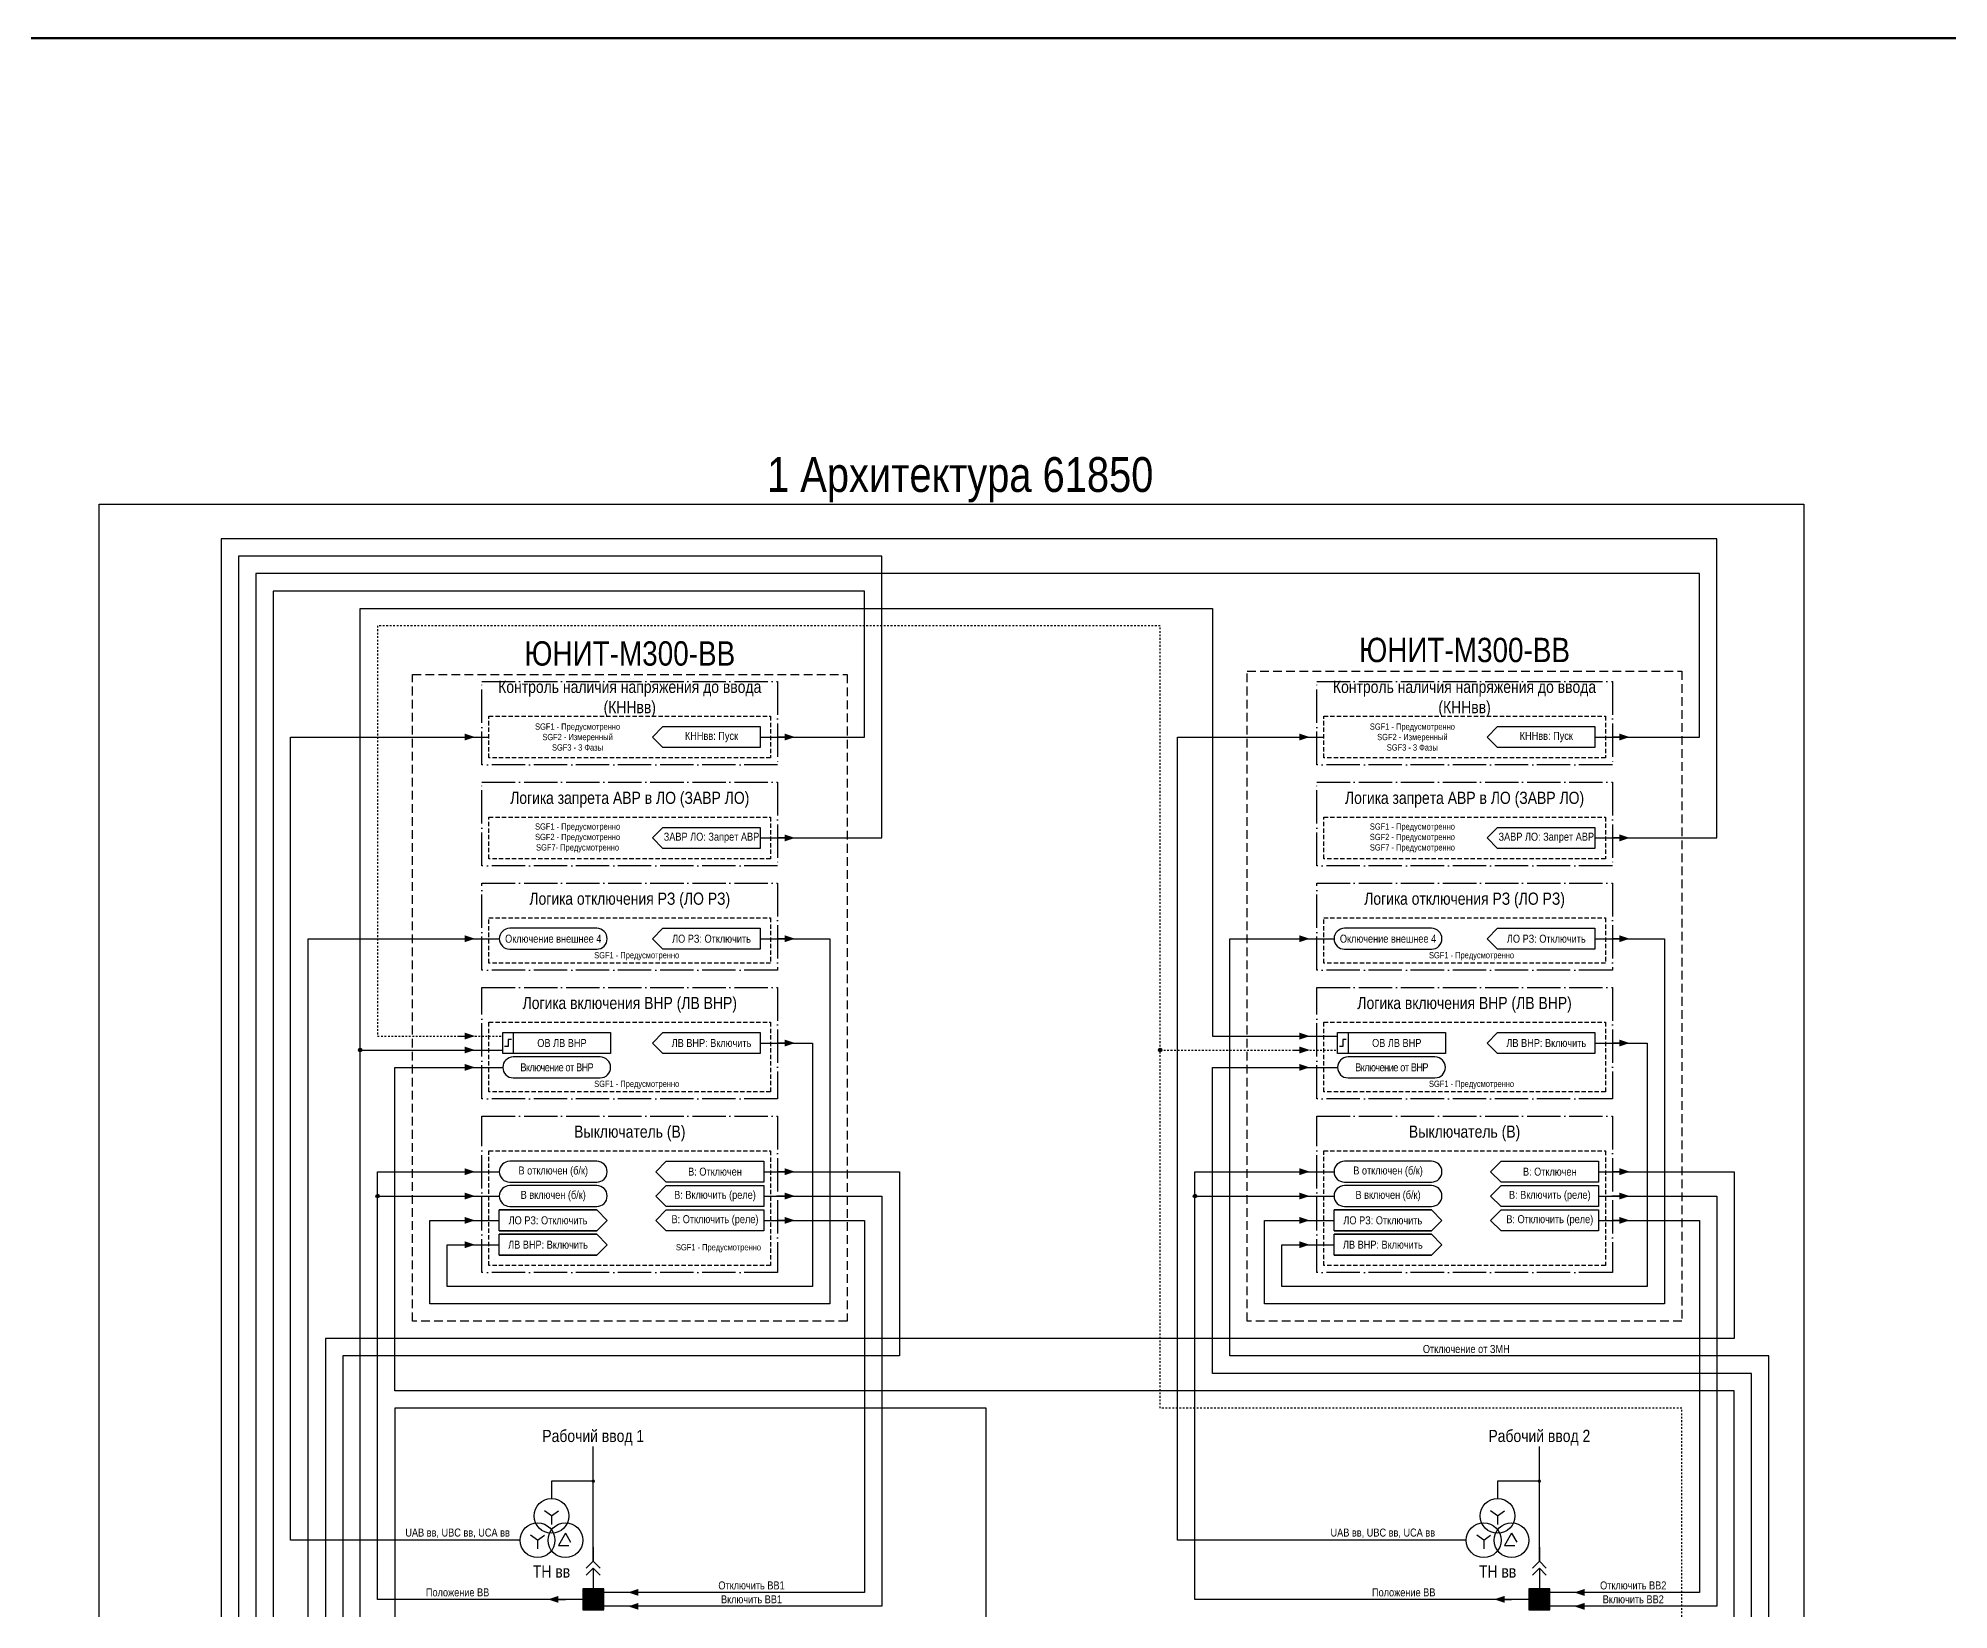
# Model space of a CAD drawing. Header units: millimetres. Extents: x -31 to 1726, y -64 to 999.
# Drawn here: x 627 to 1177, y 547 to 999 of the extents above; entities that cross this region are included whole.
import ezdxf
from ezdxf.enums import TextEntityAlignment as Align

# ---------------------------------------------------------------- set-up
doc = ezdxf.new("R2010")
doc.units = ezdxf.units.MM
for name, pattern in [('ACAD_ISO04W100', [30, 24, -3, 0, -3]), ('JIS_02_1.0', [2, 1, -1]), ('штриховая2', [0.375, 0.25, -0.125])]:
    doc.linetypes.add(name, pattern=pattern)
doc.layers.add('TEXT', color=7, linetype='Continuous', lineweight=25)
doc.layers.add('Основная', color=7, linetype='Continuous')
doc.styles.add('2.5_Gost_RD', font='ARIALN.TTF', dxfattribs={"height": 2.5})
doc.styles.add('3.5_Gost_RD', font='ARIALN.TTF', dxfattribs={"height": 3.5})
doc.styles.add('Вывод', font='ARIALN.TTF', dxfattribs={"height": 2.5})
doc.styles.add('Компонент', font='ARIALN.TTF', dxfattribs={"height": 3.5})

# ---------------------------------------------------------------- blocks, each defined once
blk = doc.blocks.new('*U1068')
at = {"layer": 'Основная', "ltscale": 0.25}
for p, q in [((2, 2), (0, 0)), ((0, 0), (2, -2))]:
    blk.add_line(p, q, dxfattribs=at)
blk = doc.blocks.new('*U1071')
at = {"layer": 'Основная', "color": 0}
for p, q in [((0, 0), (0, 6)), ((0, -6), (0, -2))]:
    blk.add_line(p, q, dxfattribs=at)
at = {"ltscale": 0.25, "rotation": 89.99999999999999}
for p in [(0, 0), (0, -2)]:
    blk.add_blockref('*U1068', p, dxfattribs=at)
at = {"layer": 'Основная'}
for tag, height, style, p in [('ОУ1', 3.5, 'Компонент', (-5, 6)), ('В1', 2.5, 'Вывод', (3, 6)), ('ОУ2', 3.5, 'Компонент', (-5, -6)), ('В2', 2.5, 'Вывод', (3, -6))]:
    blk.add_attdef(tag, text='', height=height, dxfattribs=dict(at, style=style)).set_placement(p, align=Align.MIDDLE_CENTER)
blk = doc.blocks.new('*U1069')
at = {"ltscale": 0.35}
for q in [(-2, 1.5), (2, 1.5), (0, -2.5)]:
    blk.add_line((0, 0), q, dxfattribs=at)
blk.add_circle((0, 0), 5, dxfattribs=at)
at = {"ltscale": 0.35, "style": 'Компонент'}
blk.add_attdef('ОУ', text='', height=3.5, dxfattribs=at).set_placement((-1, 10), align=Align.MIDDLE_CENTER)
blk = doc.blocks.new('*U1065')
at = {"ltscale": 0.35}
for p, q in [((0, 2), (-2, -1.5)), ((0, 2), (1.5, -0.5)), ((-2, -1.5), (1, -1.5))]:
    blk.add_line(p, q, dxfattribs=at)
blk.add_circle((0, 0), 5, dxfattribs=at)
at = {"ltscale": 0.35, "style": 'Компонент'}
blk.add_attdef('ОУ', text='', height=3.5, dxfattribs=at).set_placement((0, 8), align=Align.MIDDLE_CENTER)
blk = doc.blocks.new('*U1070')
at = {"ltscale": 0.35}
for q in [(-2, 1.5), (2, 1.5), (0, -2.5)]:
    blk.add_line((0, 0), q, dxfattribs=at)
blk.add_circle((0, 0), 5, dxfattribs=at)
at = {"ltscale": 0.35, "style": 'Компонент'}
blk.add_attdef('ОУ', text='', height=3.5, dxfattribs=at).set_placement((0, 8), align=Align.MIDDLE_CENTER)
blk = doc.blocks.new('*U1074')
at = {"ltscale": 0.25}
blk.add_line((-1, 0), (-5, 0), dxfattribs=at)
blk.add_lwpolyline([(-3, 0, 2, 0, 0), (0, 0, 0, 0, 0)], format="xyseb", dxfattribs=at)
at = {"layer": 'Основная', "style": 'Вывод'}
blk.add_attdef('ОТ', text='', height=2.5, dxfattribs=at).set_placement((4, 0), align=Align.MIDDLE_CENTER)
blk = doc.blocks.new('*U1075')
at = {"ltscale": 0.25}
blk.add_line((1, 0), (5, 0), dxfattribs=at)
blk.add_lwpolyline([(3, 0, 2, 0, 0), (6, 0, 0, 0, 0)], format="xyseb", dxfattribs=at)
at = {"layer": 'Основная', "style": 'Вывод'}
blk.add_attdef('ОТ', text='', height=2.5, dxfattribs=at).set_placement((-4, 0), align=Align.MIDDLE_CENTER)
blk = doc.blocks.new('*U1078')
at = {"ltscale": 0.25}
blk.add_line((-1, 0), (-5, 0), dxfattribs=at)
blk.add_lwpolyline([(-3, 0, 2, 0, 0), (-6, 0, 0, 0, 0)], format="xyseb", dxfattribs=at)
at = {"layer": 'Основная', "style": 'Вывод'}
blk.add_attdef('ОТ', text='', height=2.5, dxfattribs=at).set_placement((4, 0), align=Align.MIDDLE_CENTER)
blk = doc.blocks.new('*U1076')
at = {"ltscale": 0.25}
blk.add_line((1, 0), (5, 0), dxfattribs=at)
blk.add_lwpolyline([(3, 0, 2, 0, 0), (0, 0, 0, 0, 0)], format="xyseb", dxfattribs=at)
at = {"layer": 'Основная', "style": 'Вывод'}
blk.add_attdef('ОТ', text='', height=2.5, dxfattribs=at).set_placement((-4, 0), align=Align.MIDDLE_CENTER)
blk = doc.blocks.new('Точка')
at = {"ltscale": 100}
h = blk.add_hatch(color=256, dxfattribs=at)
h.dxf.hatch_style = 1
edge = h.paths.add_edge_path()
edge.add_arc((0, 0), 0.5, 0, 360)
blk.add_circle((0, 0), 0.5, dxfattribs=at)

msp = doc.modelspace()

# ---------------------------------------------------------------- hatches: boundary and pattern name
at = {"ltscale": 100}
h = msp.add_hatch(color=256, dxfattribs=at)
h.dxf.hatch_style = 1
h.paths.add_polyline_path([(786.5, 584, 1), (787.5, 584, 1)])
h = msp.add_hatch(color=256, dxfattribs=at)
h.dxf.hatch_style = 1
h.paths.add_polyline_path([(1058.5, 584, 1), (1059.5, 584, 1)])
h = msp.add_hatch(color=0, dxfattribs=at)
h.dxf.hatch_style = 1
h.paths.add_polyline_path([(784, 547), (790, 547), (790, 553), (784, 553)])
h = msp.add_hatch(color=0, dxfattribs=at)
h.dxf.hatch_style = 1
h.paths.add_polyline_path([(1056, 547), (1062, 547), (1062, 553), (1056, 553)])

# ---------------------------------------------------------------- linework, layer by layer
at = {"color": 3, "lineweight": 50, "ltscale": 100}
msp.add_lwpolyline([(-31, 999), (1726, 999), (1726, -64), (-31, -64)], close=True, dxfattribs=at)
at = {"color": 3, "ltscale": 100}
msp.add_lwpolyline([(645, 865), (1135, 865), (1135, 0), (645, 0)], close=True, dxfattribs=at)
at = {"ltscale": 100}
for points in [[(1075, 769), (1110, 769), (1110, 855), (680, 855), (680, 271), (865, 271)], [(835, 769), (870, 769), (870, 850), (685, 850), (685, 278), (865, 278)], [(1075, 798), (1105, 798), (1105, 845), (690, 845), (690, 172), (865, 172)], [(835, 798), (865, 798), (865, 840), (695, 840), (695, 179), (865, 179)], [(755, 135), (775, 135), (775, 218), (705, 218), (705, 740), (760, 740)], [(835, 740), (855, 740), (855, 635), (740, 635), (740, 659), (760, 659)], [(1094, 135), (1125, 135), (1125, 620), (970, 620), (970, 740), (1000, 740)], [(1075, 740), (1095, 740), (1095, 635), (980, 635), (980, 659), (1000, 659)], [(835, 710), (850, 710), (850, 640), (745, 640), (745, 652), (760, 652)], [(1075, 710), (1090, 710), (1090, 640), (985, 640), (985, 652), (1000, 652)], [(940, 214), (1005, 214), (1005, 459), (1115, 459), (1115, 610), (730, 610), (730, 703), (761, 703)], [(940, 207), (1010, 207), (1010, 454), (1120, 454), (1120, 615), (965, 615), (965, 703), (1001, 703)], [(1076, 673), (1115, 673), (1115, 625), (710, 625), (710, 326), (865, 326)], [(1076, 673), (1115, 673), (1115, 625), (710, 625), (710, 186), (865, 186)], [(836, 673), (875, 673), (875, 620), (715, 620), (715, 333), (865, 333)], [(836, 673), (875, 673), (875, 620), (715, 620), (715, 193), (865, 193)], [(784, 550), (725, 550), (725, 673), (760, 673)], [(1056, 550), (960, 550), (960, 673), (1000, 673)], [(784, 550), (725, 550), (725, 666), (760, 666)], [(836, 666), (870, 666), (870, 548), (790, 548)], [(1056, 550), (960, 550), (960, 666), (1000, 666)], [(1076, 666), (1110, 666), (1110, 548), (1062, 548)], [(760, 656), (788, 656), (791, 659), (788, 662), (760, 662), (788, 662), (791, 659), (788, 656), (760, 656), (760, 662)], [(1000, 656), (1028, 656), (1031, 659), (1028, 662), (1000, 662), (1028, 662), (1031, 659), (1028, 656), (1000, 656), (1000, 662)], [(760, 649), (788, 649), (791, 652), (788, 655), (760, 655), (788, 655), (791, 652), (788, 649), (760, 649), (760, 655)], [(836, 659), (865, 659), (865, 552), (790, 552)], [(1000, 649), (1028, 649), (1031, 652), (1028, 655), (1000, 655), (1028, 655), (1031, 652), (1028, 649), (1000, 649), (1000, 655)], [(1076, 659), (1105, 659), (1105, 552), (1062, 552)], [(932, 503), (900, 503), (900, 605), (730, 605), (730, 387), (865, 387)], [(932, 503), (900, 503), (900, 605), (730, 605), (730, 380), (865, 380)], [(787, 561), (787, 594)], [(1059, 561), (1059, 594)], [(787, 561), (787, 584), (775, 584), (775, 579)], [(1059, 561), (1059, 584), (1047, 584), (1047, 579)]]:
    msp.add_lwpolyline(points, dxfattribs=at)
at = {"color": 1, "ltscale": 100}
for points in [[(948, 475), (720, 475), (720, 835), (965, 835), (965, 712), (1001, 712)], [(948, 475), (720, 475), (720, 708), (761, 708)]]:
    msp.add_lwpolyline(points, dxfattribs=at)
at = {"color": 251, "linetype": 'JIS_02_1.0', "ltscale": 0.5, "true_color": 0x58595b}
for points in [[(940, 221), (1000, 221), (1000, 465), (1100, 465), (1100, 605), (950, 605), (950, 830), (725, 830), (725, 712), (761, 712)], [(940, 221), (1000, 221), (1000, 465), (1100, 465), (1100, 605), (950, 605), (950, 708), (1001, 708)]]:
    msp.add_lwpolyline(points, dxfattribs=at)
at = {"linetype": 'штриховая2', "lineweight": 30, "ltscale": 10}
for points in [[(735, 816), (860, 816), (860, 630), (735, 630)], [(975, 817), (1100, 817), (1100, 630), (975, 630)]]:
    msp.add_lwpolyline(points, close=True, dxfattribs=at)
at = {"color": 251, "linetype": 'ACAD_ISO04W100', "lineweight": 30, "ltscale": 0.4, "true_color": 0x58595b}
for points in [[(755, 814), (840, 814), (840, 790), (755, 790)], [(995, 814), (1080, 814), (1080, 790), (995, 790)], [(755, 785), (840, 785), (840, 761), (755, 761)], [(995, 785), (1080, 785), (1080, 761), (995, 761)], [(755, 756), (840, 756), (840, 731), (755, 731)], [(995, 756), (1080, 756), (1080, 731), (995, 731)], [(755, 726), (840, 726), (840, 694), (755, 694)], [(995, 726), (1080, 726), (1080, 694), (995, 694)], [(755, 689), (840, 689), (840, 644), (755, 644)], [(995, 689), (1080, 689), (1080, 644), (995, 644)]]:
    msp.add_lwpolyline(points, close=True, dxfattribs=at)
at = {"linetype": 'штриховая2', "ltscale": 5}
for points in [[(757, 804), (838, 804), (838, 792), (757, 792)], [(997, 804), (1078, 804), (1078, 792), (997, 792)], [(757, 775), (838, 775), (838, 763), (757, 763)], [(997, 775), (1078, 775), (1078, 763), (997, 763)], [(757, 746), (838, 746), (838, 733), (757, 733)], [(997, 746), (1078, 746), (1078, 733), (997, 733)], [(757, 716), (838, 716), (838, 696), (757, 696)], [(997, 716), (1078, 716), (1078, 696), (997, 696)], [(757, 679), (838, 679), (838, 646), (757, 646)], [(997, 679), (1078, 679), (1078, 646), (997, 646)]]:
    msp.add_lwpolyline(points, close=True, dxfattribs=at)
at = {"color": 5, "ltscale": 100}
for points in [[(766, 567), (700, 567), (700, 798), (757, 798)], [(1038, 567), (955, 567), (955, 798), (997, 798)]]:
    msp.add_lwpolyline(points, dxfattribs=at)
at = {"ltscale": 100}
for points in [[(807, 801), (835, 801), (835, 795), (807, 795), (804, 798)], [(1047, 801), (1075, 801), (1075, 795), (1047, 795), (1044, 798)], [(807, 772), (835, 772), (835, 766), (807, 766), (804, 769)], [(1047, 772), (1075, 772), (1075, 766), (1047, 766), (1044, 769)], [(807, 743), (835, 743), (835, 737), (807, 737), (804, 740)], [(1047, 743), (1075, 743), (1075, 737), (1047, 737), (1044, 740)], [(761, 713), (792, 713), (792, 707), (761, 707)], [(761, 713), (764, 713), (764, 707), (761, 707)], [(807, 713), (835, 713), (835, 707), (807, 707), (804, 710)], [(1001, 713), (1032, 713), (1032, 707), (1001, 707)], [(1001, 713), (1004, 713), (1004, 707), (1001, 707)], [(1047, 713), (1075, 713), (1075, 707), (1047, 707), (1044, 710)], [(808, 676), (836, 676), (836, 670), (808, 670), (805, 673)], [(1048, 676), (1076, 676), (1076, 670), (1048, 670), (1045, 673)], [(808, 669), (836, 669), (836, 663), (808, 663), (805, 666)], [(1048, 669), (1076, 669), (1076, 663), (1048, 663), (1045, 666)], [(808, 662), (836, 662), (836, 656), (808, 656), (805, 659)], [(1048, 662), (1076, 662), (1076, 656), (1048, 656), (1045, 659)], [(784, 547), (790, 547), (790, 553), (784, 553)], [(1056, 547), (1062, 547), (1062, 553), (1056, 553)]]:
    msp.add_lwpolyline(points, close=True, dxfattribs=at)
at = {"ltscale": 0.5}
for points in [[(763, 737), (788, 737, 1), (788, 743), (763, 743, 1)], [(1003, 737), (1028, 737, 1), (1028, 743), (1003, 743, 1)]]:
    msp.add_lwpolyline(points, format="xyb", close=True, dxfattribs=at)
at = {"lineweight": 30, "ltscale": 100}
for points in [[(763.5, 711), (762.5, 711), (762.5, 709), (761.5, 709)], [(1003.5, 711), (1002.5, 711), (1002.5, 709), (1001.5, 709)]]:
    msp.add_lwpolyline(points, dxfattribs=at)
at = {"ltscale": 100}
for points in [[(764, 700), (789, 700, 1), (789, 706), (764, 706, 1)], [(1004, 700), (1029, 700, 1), (1029, 706), (1004, 706, 1)], [(763, 670), (788, 670, 1), (788, 676), (763, 676, 1)], [(1003, 670), (1028, 670, 1), (1028, 676), (1003, 676, 1)], [(763, 663), (788, 663, 1), (788, 669), (763, 669, 1)], [(1003, 663), (1028, 663, 1), (1028, 669), (1003, 669, 1)]]:
    msp.add_lwpolyline(points, format="xyb", close=True, dxfattribs=at)

# ---------------------------------------------------------------- block references
for p in [(720, 708), (950, 708), (725, 666), (960, 666)]:
    msp.add_blockref('Точка', p, dxfattribs=at)
at = {"ltscale": 0.35}
for name, p in [('*U1070', (775, 574)), ('*U1070', (1047, 574)), ('*U1069', (771, 567)), ('*U1065', (779, 567)), ('*U1069', (1043, 567)), ('*U1065', (1051, 567))]:
    msp.add_blockref(name, p, dxfattribs=at)
at = {"layer": 'Основная', "ltscale": 0.25}
for name, p in [('*U1075', (747, 798)), ('*U1074', (845, 798)), ('*U1075', (987, 798)), ('*U1074', (1085, 798)), ('*U1074', (845, 769)), ('*U1074', (1085, 769)), ('*U1075', (747, 740)), ('*U1074', (845, 740)), ('*U1075', (987, 740)), ('*U1074', (1085, 740)), ('*U1075', (747, 712)), ('*U1075', (747, 708)), ('*U1074', (845, 710)), ('*U1075', (987, 712)), ('*U1075', (987, 708)), ('*U1074', (1085, 710)), ('*U1075', (747, 703)), ('*U1075', (987, 703)), ('*U1075', (747, 673)), ('*U1074', (845, 673)), ('*U1075', (987, 673)), ('*U1074', (1085, 673)), ('*U1075', (747, 666)), ('*U1074', (845, 666)), ('*U1075', (987, 666)), ('*U1074', (1085, 666)), ('*U1075', (747, 659)), ('*U1074', (845, 659)), ('*U1075', (987, 659)), ('*U1074', (1085, 659)), ('*U1075', (747, 652)), ('*U1075', (987, 652)), ('*U1076', (774, 550)), ('*U1078', (803, 552)), ('*U1076', (1046, 550)), ('*U1078', (1075, 552)), ('*U1078', (803, 548)), ('*U1078', (1075, 548))]:
    msp.add_blockref(name, p, dxfattribs=at)
at = {"layer": 'Основная', "ltscale": 0.25, "xscale": -1, "rotation": 180}
for p in [(787, 559), (1059, 559)]:
    msp.add_blockref('*U1071', p, dxfattribs=at)

# ---------------------------------------------------------------- texts
at = {"color": 30, "ltscale": 100, "attachment_point": 5, "style": '3.5_Gost_RD'}
for s, insert, char_height, width in [('{\\C3;1 Архитектура 61850}', (892.5, 872), 10, 485), ('{\\C3;ЮНИТ-М300-ВВ}', (797.5, 822), 7, 125), ('{\\C3;ЮНИТ-М300-ВВ}', (1037.5, 823), 7, 125), ('Контроль наличия напряжения до ввода (КННвв)', (797.5, 809), 3.5, 85), ('Контроль наличия напряжения до ввода (КННвв)', (1037.5, 809), 3.5, 85), ('{\\C30;\\c1938679;Логика запрета АВР в ЛО (ЗАВР ЛО)}', (797.5, 780), 3.5, 85), ('{\\C30;\\c1938679;Логика запрета АВР в ЛО (ЗАВР ЛО)}', (1037.5, 780), 3.5, 85), ('\\pt171.5;Логика отключения РЗ (ЛО РЗ)', (797.5, 751), 3.5, 85), ('\\pt171.5;Логика отключения РЗ (ЛО РЗ)', (1037.5, 751), 3.5, 85), ('{\\C30;\\c1938679;Логика включения ВНР (ЛВ ВНР)}', (797.5, 721), 3.5, 85), ('{\\C30;\\c1938679;Логика включения ВНР (ЛВ ВНР)}', (1037.5, 721), 3.5, 85), ('\\pt171.5;Выключатель (В)', (797.5, 684), 3.5, 85), ('\\pt171.5;Выключатель (В)', (1037.5, 684), 3.5, 85), ('{\\C30;\\c1938679;Рабочий ввод 1}', (787, 596.5), 3.5, 30), ('{\\C30;\\c1938679;Рабочий ввод 2}', (1059, 596.5), 3.5, 32), ('{\\C30;\\c1938679;ТН вв}', (775, 558), 3.5, 11), ('{\\C30;\\c1938679;ТН вв}', (1047, 558), 3.5, 11)]:
    msp.add_mtext(s, dxfattribs=dict(at, insert=insert, char_height=char_height, width=width))
at = {"color": 3, "ltscale": 100, "char_height": 1.8, "attachment_point": 5, "style": '3.5_Gost_RD'}
for s, insert, width in [('SGF1 - Предусмотренно\\PSGF2 - Измеренный\\PSGF3 - 3 Фазы', (782.5, 798), 35), ('SGF1 - Предусмотренно\\PSGF2 - Измеренный\\PSGF3 - 3 Фазы', (1022.5, 798), 35), ('SGF1 - Предусмотренно\\PSGF2 - Предусмотренно\\PSGF7- Предусмотренно', (782.5, 769), 35), ('SGF1 - Предусмотренно\\PSGF2 - Предусмотренно\\PSGF7 - Предусмотренно', (1022.5, 769), 35), ('SGF1 - Предусмотренно', (799.5, 735), 71), ('SGF1 - Предусмотренно', (1039.5, 735), 71), ('SGF1 - Предусмотренно', (799.5, 698), 71), ('SGF1 - Предусмотренно', (1039.5, 698), 71), ('SGF1 - Предусмотренно', (823, 651), 30)]:
    msp.add_mtext(s, dxfattribs=dict(at, insert=insert, width=width))
at = {"ltscale": 100, "char_height": 2.3, "attachment_point": 5, "style": '2.5_Gost_RD'}
for s, insert, width in [('КННвв: Пуск', (821, 798), 28), ('КННвв: Пуск', (1061, 798), 28), ('ЗАВР ЛО: Запрет АВР', (821, 769), 28), ('ЗАВР ЛО: Запрет АВР', (1061, 769), 28), ('ЛО РЗ: Отключить', (821, 740), 28), ('ЛО РЗ: Отключить', (1061, 740), 28), ('ЛВ ВНР: Включить', (821, 710), 28), ('ЛВ ВНР: Включить', (1061, 710), 28), ('В: Отключен', (822, 673), 28), ('В: Отключен', (1062, 673), 28), ('В: Включить (реле)', (822, 666), 28), ('В: Включить (реле)', (1062, 666), 28), ('ЛО РЗ: Отключить', (774, 659), 28), ('В: Отключить (реле)', (822, 659), 28), ('ЛО РЗ: Отключить', (1014, 659), 28), ('В: Отключить (реле)', (1062, 659), 28), ('ЛВ ВНР: Включить', (774, 652), 28), ('ЛВ ВНР: Включить', (1014, 652), 28), ('Отключение от ЗМН', (1038, 622), 34), ('UAB вв, UBC вв, UCA вв', (748, 569), 36), ('UAB вв, UBC вв, UCA вв', (1014, 569), 40), ('Отключить ВВ1', (832.5, 554), 65), ('Отключить ВВ2', (1086, 554), 28), ('Положение ВВ', (748, 552), 36), ('Включить ВВ1', (832.5, 550), 65), ('Положение ВВ', (1020, 552), 40), ('Включить ВВ2', (1086, 550), 28)]:
    msp.add_mtext(s, dxfattribs=dict(at, insert=insert, width=width))
at = {"layer": 'TEXT', "ltscale": 100, "char_height": 2.3, "width": 31, "attachment_point": 5, "style": '2.5_Gost_RD'}
for s, insert in [('Оключение внешнее 4', (775.5, 740)), ('Оключение внешнее 4', (1015.5, 740)), ('{\\T0.9;Включение от ВНР}', (776.5, 703)), ('{\\T0.9;Включение от ВНР}', (1016.5, 703)), ('В отключен (б/к)', (775.5, 673)), ('В отключен (б/к)', (1015.5, 673)), ('В включен (б/к)', (775.5, 666)), ('В включен (б/к)', (1015.5, 666))]:
    msp.add_mtext(s, dxfattribs=dict(at, insert=insert))
at = {"layer": 'TEXT', "color": 0, "ltscale": 100, "char_height": 2.3, "width": 28, "attachment_point": 5, "style": '2.5_Gost_RD'}
for insert in [(778, 710), (1018, 710)]:
    msp.add_mtext('{\\C256;ОВ ЛВ ВНР}', dxfattribs=dict(at, insert=insert))

doc.saveas('drawing.dxf')
